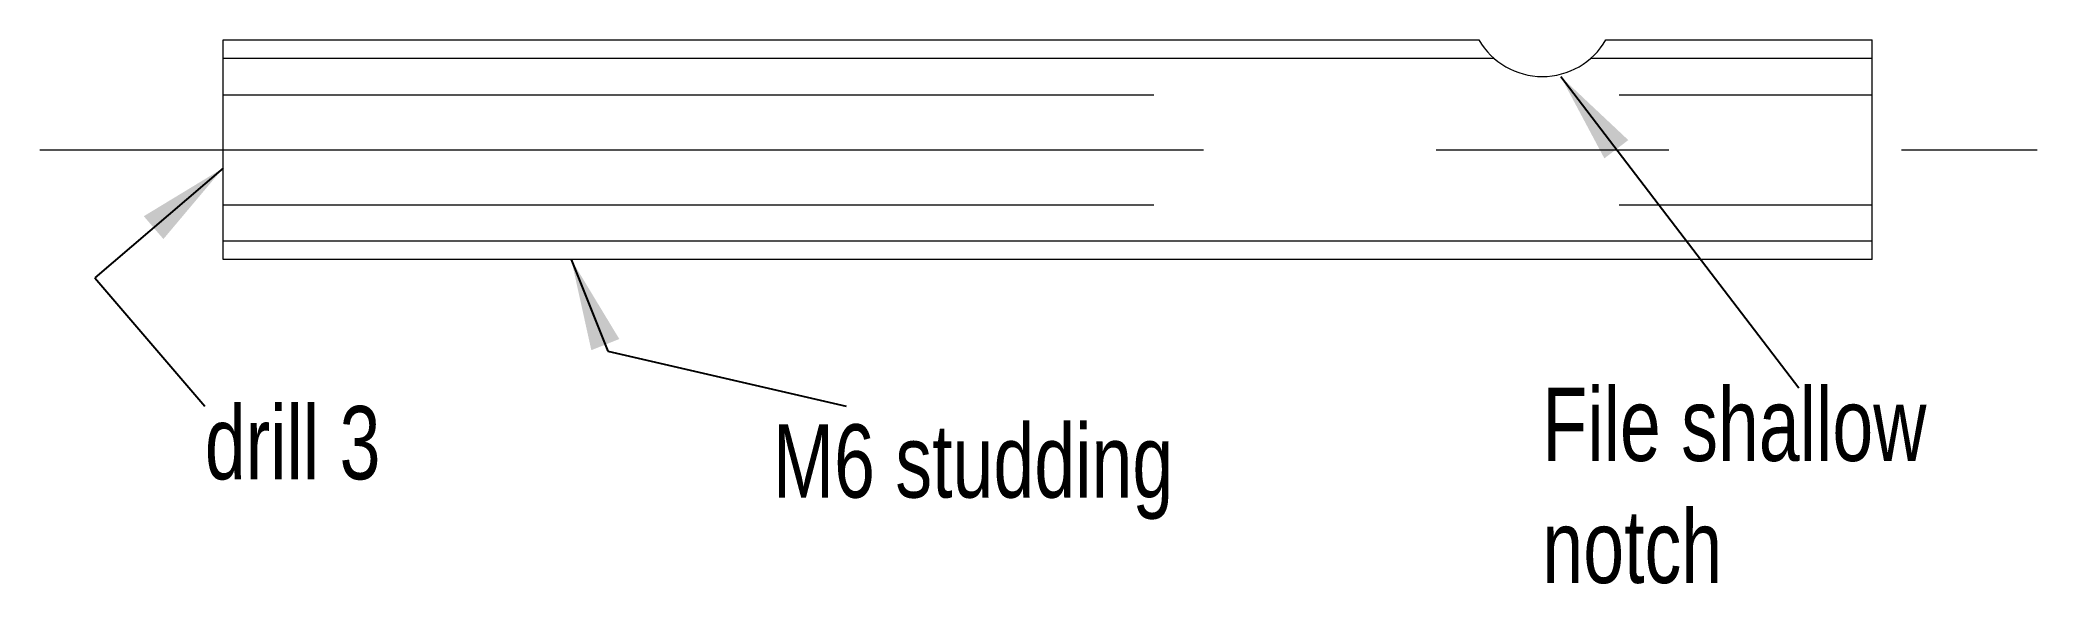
# Model space of a CAD drawing. Header units: millimetres. Extents: x -20 to 34.5, y -6.9 to 8.
import ezdxf

# ---------------------------------------------------------------- set-up
doc = ezdxf.new("R2010")
doc.units = ezdxf.units.MM
doc.linetypes.add('CENTER', pattern=[50.8, 31.75, -6.35, 6.35, -6.35])
doc.linetypes.add('DASHEDX2', pattern=[38.1, 25.4, -12.7])
doc.layers.get('0').update_dxf_attribs({"linetype": 'CONTINUOUS', "lineweight": 0})
doc.styles.get("Standard").update_dxf_attribs({"font": 'txt', "width": 0.75})
doc.dimstyles.get("Standard").update_dxf_attribs({"dimtxt": 2.5, "dimasz": 2.5, "dimexe": 1.25, "dimexo": 0.625, "dimtad": 1, "dimtxsty": 'Standard', "dimcen": 2.5, "dimadec": 0, "dimazin": 0, "dimtfac": 1, "dimtmove": 0, "dimatfit": 3, "dimfxl": 1, "dimarcsym": 0})

msp = doc.modelspace()

# ---------------------------------------------------------------- linework, layer by layer
at = {"lineweight": 18}
for p, q in [((-15, 2), (-15, 8)), ((-15, 8), (19.268, 8)), ((22.732, 8), (30, 8)), ((30, 2), (-15, 2))]:
    msp.add_line(p, q, dxfattribs=at)
at = {"lineweight": 20}
msp.add_line((30, 2), (30, 8), dxfattribs=at)
at = {"lineweight": 5}
for p, q in [((-15, 7.5), (19.677, 7.5)), ((22.323, 7.5), (30, 7.5)), ((30, 2.5), (-15, 2.5))]:
    msp.add_line(p, q, dxfattribs=at)
at = {"linetype": 'DASHEDX2', "lineweight": 5}
for p, q in [((-15, 6.5), (30, 6.5)), ((-15, 3.5), (30, 3.5))]:
    msp.add_line(p, q, dxfattribs=at)
at = {"linetype": 'CENTER', "lineweight": 5}
msp.add_line((-20, 5), (34.5, 5), dxfattribs=at)
at = {"color": 7, "linetype": 'CONTINUOUS', "lineweight": 20}
msp.add_arc((21, 9), 2, 210, 330, dxfattribs=at)

# ---------------------------------------------------------------- texts
at = {"insert": (21, -1.5), "char_height": 2, "width": 100, "attachment_point": 1}
msp.add_mtext('File\\~shallow\\Pnotch', dxfattribs=at)
at = {"lineweight": 5, "char_height": 2, "width": 100, "attachment_point": 1}
for s, insert in [('drill\\~3', (-15.5, -2)), ('M6\\~studding', (0, -2.5))]:
    msp.add_mtext(s, dxfattribs=dict(at, insert=insert))

# ---------------------------------------------------------------- leaders
msp.add_leader([(21.5, 7), (28, -1.5)], dimstyle='Standard')
at = {"lineweight": 5}
for points in [[(-15, 4.5), (-18.5, 1.5), (-15.5, -2)], [(-5.5, 2), (-4.5, -0.5), (2, -2)]]:
    msp.add_leader(points, dimstyle='Standard', dxfattribs=at)

doc.saveas('drawing.dxf')
